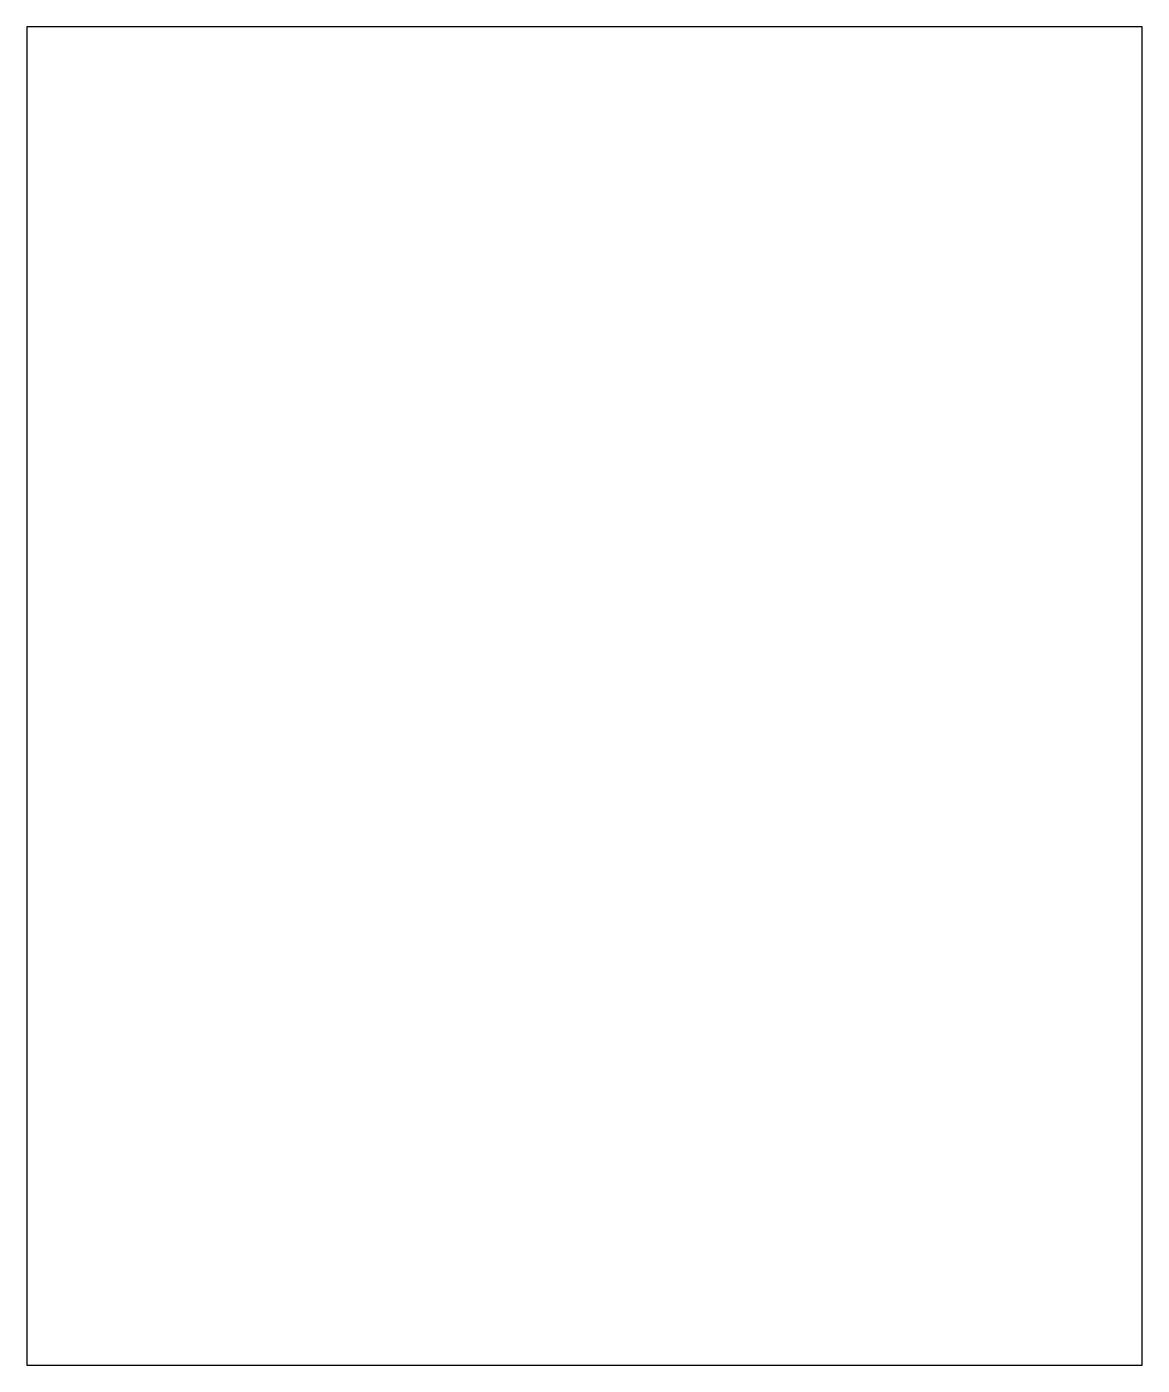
# Model space of a CAD drawing. Extents: x 0 to 250, y 0 to 300.
import ezdxf

# ---------------------------------------------------------------- set-up
doc = ezdxf.new("R2010")
doc.units = 0
doc.layers.add('CAD_Vach_Mat_Dung', color=1, linetype='CONTINUOUS')

msp = doc.modelspace()

# ---------------------------------------------------------------- linework, layer by layer
at = {"layer": 'CAD_Vach_Mat_Dung'}
for p, q in [((250, 300), (0, 300)), ((0, 300), (0, 0)), ((250, 0), (250, 300)), ((0, 0), (250, 0))]:
    msp.add_line(p, q, dxfattribs=at)

doc.saveas('drawing.dxf')
